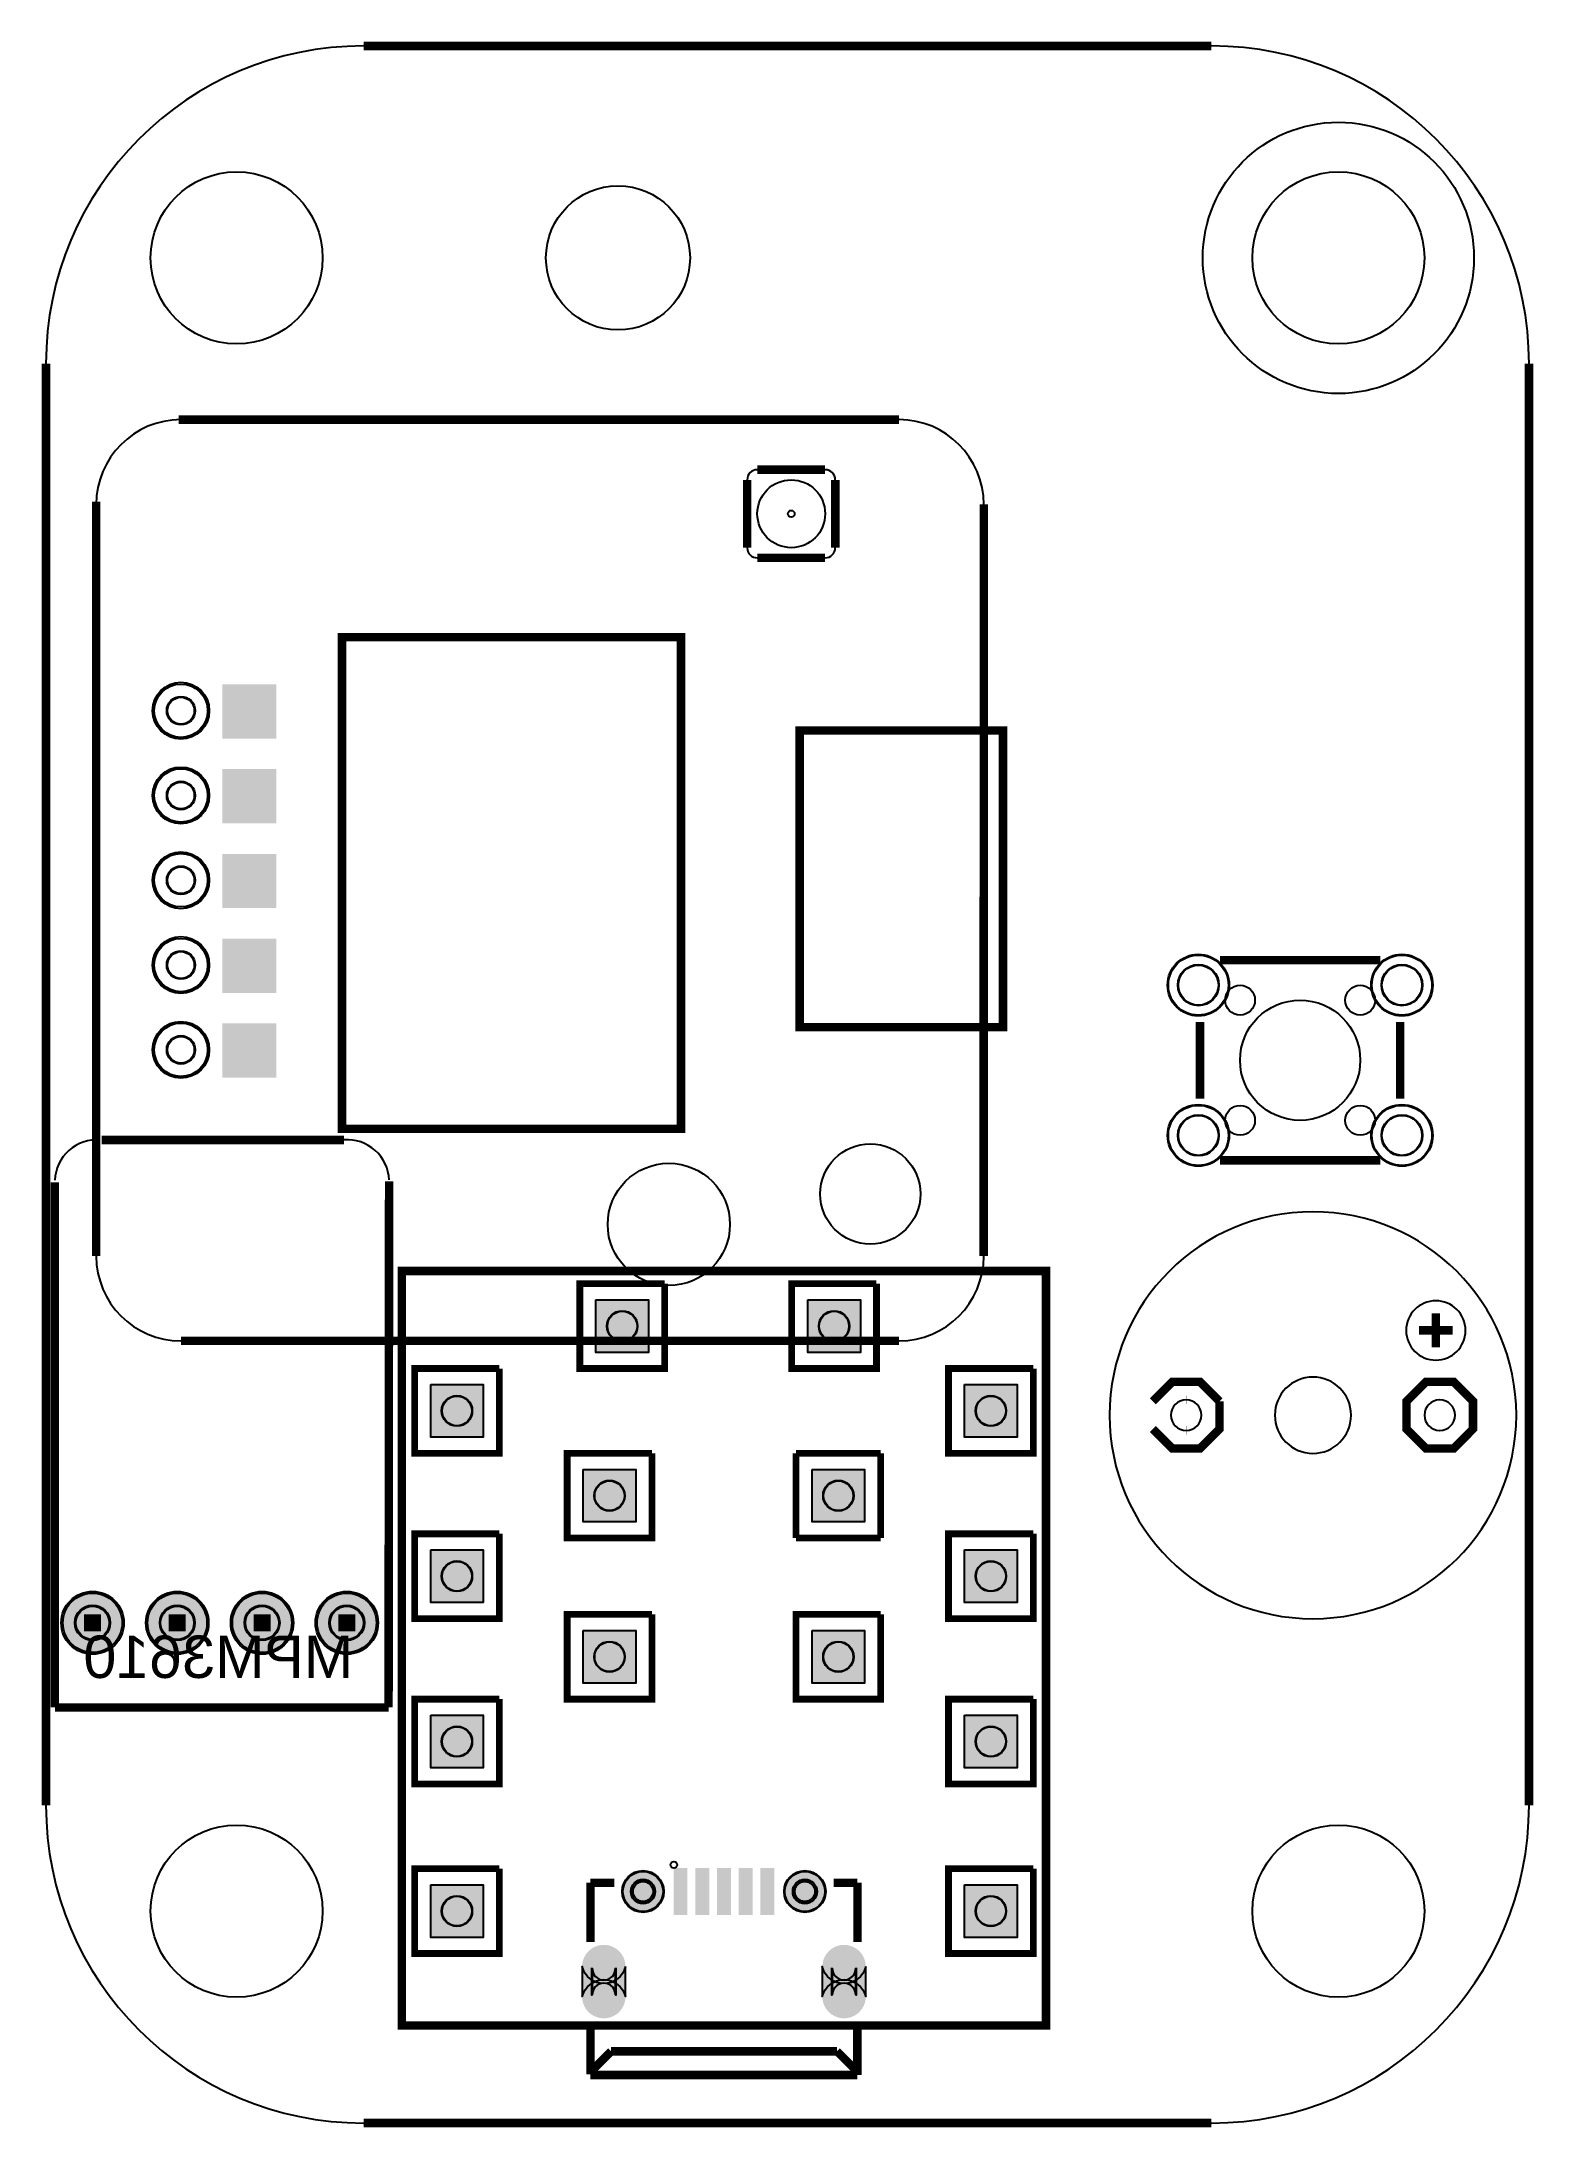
# Model space of a CAD drawing. Header units: inches. Extents: x -0.01 to 1.75, y -2.46 to 0.01.
import ezdxf

# ---------------------------------------------------------------- set-up
doc = ezdxf.new("R2010")
doc.units = ezdxf.units.IN
for name, color, linetype, true_color in [('BoardOutLine', 7, 'Continuous', 0xff00ff), ('BottomLayer', 7, 'Continuous', 0x0000ff), ('BottomPasteMaskLayer', 7, 'Continuous', 0x800000), ('BottomSolderMaskLayer', 7, 'Continuous', 0xaa00ff), ('Document', 7, 'Continuous', 0xffffff), ('Multi-Layer', 7, 'Continuous', 0xc0c0c0), ('TopLayer', 7, 'Continuous', 0xff0000), ('TopPasteMaskLayer', 7, 'Continuous', 0x808080), ('TopSilkLayer', 7, 'Continuous', 0xffcc00), ('TopSolderMaskLayer', 7, 'Continuous', 0x800080)]:
    doc.layers.add(name, color=color, linetype=linetype, true_color=true_color)
doc.styles.get("Standard").update_dxf_attribs({"font": 'arial.ttf'})

msp = doc.modelspace()

# ---------------------------------------------------------------- hatches: boundary and pattern name
at = {"layer": 'BottomLayer'}
for points in [[(0.209, -0.754), (0.271, -0.754), (0.271, -0.816), (0.209, -0.816)], [(0.209, -0.854), (0.271, -0.854), (0.271, -0.916), (0.209, -0.916)], [(0.209, -0.954), (0.271, -0.954), (0.271, -1.016), (0.209, -1.016)], [(0.209, -1.054), (0.271, -1.054), (0.271, -1.116), (0.209, -1.116)], [(0.209, -1.154), (0.271, -1.154), (0.271, -1.216), (0.209, -1.216)]]:
    msp.add_hatch(color=256, dxfattribs=at).paths.add_polyline_path(points)
at = {"layer": 'BottomPasteMaskLayer'}
for points in [[(0.209, -0.754), (0.271, -0.754), (0.271, -0.816), (0.209, -0.816)], [(0.209, -0.854), (0.271, -0.854), (0.271, -0.916), (0.209, -0.916)], [(0.209, -0.954), (0.271, -0.954), (0.271, -1.016), (0.209, -1.016)], [(0.209, -1.054), (0.271, -1.054), (0.271, -1.116), (0.209, -1.116)], [(0.209, -1.154), (0.271, -1.154), (0.271, -1.216), (0.209, -1.216)]]:
    msp.add_hatch(color=256, dxfattribs=at).paths.add_polyline_path(points)
at = {"layer": 'BottomSolderMaskLayer'}
for points in [[(0.208, -0.753), (0.272, -0.753), (0.272, -0.817), (0.208, -0.817)], [(0.208, -0.853), (0.272, -0.853), (0.272, -0.917), (0.208, -0.917)], [(0.208, -0.953), (0.272, -0.953), (0.272, -1.017), (0.208, -1.017)], [(0.208, -1.053), (0.272, -1.053), (0.272, -1.117), (0.208, -1.117)], [(0.208, -1.153), (0.272, -1.153), (0.272, -1.217), (0.208, -1.217)], [(0.648, -1.478), (0.712, -1.478), (0.712, -1.542), (0.648, -1.542)], [(0.898, -1.478), (0.962, -1.478), (0.962, -1.542), (0.898, -1.542)], [(0.453, -1.578), (0.517, -1.578), (0.517, -1.642), (0.453, -1.642)], [(1.083, -1.578), (1.147, -1.578), (1.147, -1.642), (1.083, -1.642)], [(0.633, -1.678), (0.697, -1.678), (0.697, -1.742), (0.633, -1.742)], [(0.903, -1.678), (0.967, -1.678), (0.967, -1.742), (0.903, -1.742)], [(0.453, -1.773), (0.517, -1.773), (0.517, -1.837), (0.453, -1.837)], [(1.083, -1.773), (1.147, -1.773), (1.147, -1.837), (1.083, -1.837)], [(0.018, -1.86, 1), (0.092, -1.86, 1)], [(0.118, -1.86, 1), (0.192, -1.86, 1)], [(0.218, -1.86, 1), (0.292, -1.86, 1)], [(0.318, -1.86, 1), (0.392, -1.86, 1)], [(0.633, -1.868), (0.697, -1.868), (0.697, -1.932), (0.633, -1.932)], [(0.903, -1.868), (0.967, -1.868), (0.967, -1.932), (0.903, -1.932)], [(0.453, -1.968), (0.517, -1.968), (0.517, -2.032), (0.453, -2.032)], [(1.083, -1.968), (1.147, -1.968), (1.147, -2.032), (1.083, -2.032)], [(0.6799, -2.1769, 1), (0.7292, -2.1769, 1)], [(0.8708, -2.1769, 1), (0.9201, -2.1769, 1)], [(0.453, -2.168), (0.517, -2.168), (0.517, -2.232), (0.453, -2.232)], [(1.083, -2.168), (1.147, -2.168), (1.147, -2.232), (1.083, -2.232)], [(0.6849, -2.265, -0.785398), (0.6317, -2.265), (0.6317, -2.3013, -0.785398), (0.6849, -2.3013)], [(0.9683, -2.265, -0.785398), (0.9151, -2.265), (0.9151, -2.3013, -0.785398), (0.9683, -2.3013)]]:
    msp.add_hatch(color=256, dxfattribs=at).paths.add_polyline_path(points)
at = {"layer": 'Document'}
for points in [[(0.065, -1.85), (0.045, -1.85), (0.045, -1.87), (0.065, -1.87)], [(0.165, -1.85), (0.145, -1.85), (0.145, -1.87), (0.165, -1.87)], [(0.265, -1.85), (0.245, -1.85), (0.245, -1.87), (0.265, -1.87)], [(0.365, -1.85), (0.345, -1.85), (0.345, -1.87), (0.365, -1.87)]]:
    msp.add_hatch(color=256, dxfattribs=at).paths.add_polyline_path(points)
at = {"layer": 'Multi-Layer'}
for points in [[(0.02, -1.86, 1), (0.09, -1.86, 1)], [(0.12, -1.86, 1), (0.19, -1.86, 1)], [(0.22, -1.86, 1), (0.29, -1.86, 1)], [(0.32, -1.86, 1), (0.39, -1.86, 1)]]:
    msp.add_hatch(color=256, dxfattribs=at).paths.add_polyline_path(points)
at = {"layer": 'TopLayer'}
for points in [[(0.7567, -2.1522), (0.7567, -2.2015), (0.7409, -2.2015), (0.7409, -2.1522)], [(0.7823, -2.1522), (0.7823, -2.2015), (0.7665, -2.2015), (0.7665, -2.1522)], [(0.8079, -2.1522), (0.8079, -2.2015), (0.7921, -2.2015), (0.7921, -2.1522)], [(0.8335, -2.1522), (0.8335, -2.2015), (0.8177, -2.2015), (0.8177, -2.1522)], [(0.8591, -2.1522), (0.8591, -2.2015), (0.8433, -2.2015), (0.8433, -2.1522)]]:
    msp.add_hatch(color=256, dxfattribs=at).paths.add_polyline_path(points)
at = {"layer": 'TopPasteMaskLayer'}
for points in [[(0.7567, -2.1522), (0.7567, -2.2015), (0.7409, -2.2015), (0.7409, -2.1522)], [(0.7823, -2.1522), (0.7823, -2.2015), (0.7665, -2.2015), (0.7665, -2.1522)], [(0.8079, -2.1522), (0.8079, -2.2015), (0.7921, -2.2015), (0.7921, -2.1522)], [(0.8335, -2.1522), (0.8335, -2.2015), (0.8177, -2.2015), (0.8177, -2.1522)], [(0.8591, -2.1522), (0.8591, -2.2015), (0.8433, -2.2015), (0.8433, -2.1522)], [(0.6327, -2.2654), (0.6327, -2.264), (0.6328, -2.2626), (0.633, -2.2612), (0.6333, -2.2597), (0.6337, -2.2584), (0.6341, -2.257), (0.6346, -2.2556), (0.6352, -2.2543), (0.6359, -2.2531), (0.6366, -2.2518), (0.6374, -2.2506), (0.6383, -2.2495), (0.6392, -2.2484), (0.6402, -2.2473), (0.6412, -2.2464), (0.6423, -2.2454), (0.6435, -2.2446), (0.6447, -2.2438), (0.6459, -2.243), (0.6472, -2.2424), (0.6485, -2.2418), (0.6498, -2.2413), (0.6512, -2.2408), (0.6526, -2.2405), (0.654, -2.2402), (0.6554, -2.24), (0.6568, -2.2399), (0.6583, -2.2398), (0.6597, -2.2399), (0.6611, -2.24), (0.6626, -2.2402), (0.664, -2.2405), (0.6654, -2.2408), (0.6667, -2.2413), (0.6681, -2.2418), (0.6694, -2.2424), (0.6706, -2.243), (0.6719, -2.2438), (0.6731, -2.2446), (0.6742, -2.2454), (0.6753, -2.2464), (0.6764, -2.2473), (0.6774, -2.2484), (0.6783, -2.2495), (0.6791, -2.2506), (0.6799, -2.2518), (0.6807, -2.2531), (0.6813, -2.2543), (0.6819, -2.2556), (0.6824, -2.257), (0.6829, -2.2584), (0.6832, -2.2597), (0.6835, -2.2612), (0.6837, -2.2626), (0.6838, -2.264), (0.6839, -2.2654), (0.6839, -2.3009), (0.6838, -2.3023), (0.6837, -2.3037), (0.6835, -2.3052), (0.6832, -2.3066), (0.6829, -2.308), (0.6824, -2.3093), (0.6819, -2.3107), (0.6813, -2.312), (0.6807, -2.3132), (0.6799, -2.3145), (0.6791, -2.3157), (0.6783, -2.3168), (0.6774, -2.3179), (0.6764, -2.319), (0.6753, -2.32), (0.6742, -2.3209), (0.6731, -2.3217), (0.6719, -2.3225), (0.6706, -2.3233), (0.6694, -2.3239), (0.6681, -2.3245), (0.6667, -2.325), (0.6654, -2.3255), (0.664, -2.3258), (0.6626, -2.3261), (0.6611, -2.3263), (0.6597, -2.3264), (0.6583, -2.3265), (0.6568, -2.3264), (0.6554, -2.3263), (0.654, -2.3261), (0.6526, -2.3258), (0.6512, -2.3255), (0.6498, -2.325), (0.6485, -2.3245), (0.6472, -2.3239), (0.6459, -2.3233), (0.6447, -2.3225), (0.6435, -2.3217), (0.6423, -2.3209), (0.6412, -2.32), (0.6402, -2.319), (0.6392, -2.3179), (0.6383, -2.3168), (0.6374, -2.3157), (0.6366, -2.3145), (0.6359, -2.3132), (0.6352, -2.312), (0.6346, -2.3107), (0.6341, -2.3093), (0.6337, -2.308), (0.6333, -2.3066), (0.633, -2.3052), (0.6328, -2.3037), (0.6327, -2.3023), (0.6327, -2.3009)], [(0.9161, -2.2654), (0.9162, -2.264), (0.9163, -2.2626), (0.9165, -2.2612), (0.9168, -2.2597), (0.9171, -2.2584), (0.9176, -2.257), (0.9181, -2.2556), (0.9187, -2.2543), (0.9193, -2.2531), (0.9201, -2.2518), (0.9209, -2.2506), (0.9217, -2.2495), (0.9227, -2.2484), (0.9236, -2.2473), (0.9247, -2.2464), (0.9258, -2.2454), (0.9269, -2.2446), (0.9281, -2.2438), (0.9294, -2.243), (0.9306, -2.2424), (0.9319, -2.2418), (0.9333, -2.2413), (0.9346, -2.2408), (0.936, -2.2405), (0.9374, -2.2402), (0.9389, -2.24), (0.9403, -2.2399), (0.9417, -2.2398), (0.9432, -2.2399), (0.9446, -2.24), (0.946, -2.2402), (0.9474, -2.2405), (0.9488, -2.2408), (0.9502, -2.2413), (0.9515, -2.2418), (0.9528, -2.2424), (0.9541, -2.243), (0.9553, -2.2438), (0.9565, -2.2446), (0.9577, -2.2454), (0.9588, -2.2464), (0.9598, -2.2473), (0.9608, -2.2484), (0.9617, -2.2495), (0.9626, -2.2506), (0.9634, -2.2518), (0.9641, -2.2531), (0.9648, -2.2543), (0.9654, -2.2556), (0.9659, -2.257), (0.9663, -2.2584), (0.9667, -2.2597), (0.967, -2.2612), (0.9672, -2.2626), (0.9673, -2.264), (0.9673, -2.2654), (0.9673, -2.3009), (0.9673, -2.3023), (0.9672, -2.3037), (0.967, -2.3052), (0.9667, -2.3066), (0.9663, -2.308), (0.9659, -2.3093), (0.9654, -2.3107), (0.9648, -2.312), (0.9641, -2.3132), (0.9634, -2.3145), (0.9626, -2.3157), (0.9617, -2.3168), (0.9608, -2.3179), (0.9598, -2.319), (0.9588, -2.32), (0.9577, -2.3209), (0.9565, -2.3217), (0.9553, -2.3225), (0.9541, -2.3233), (0.9528, -2.3239), (0.9515, -2.3245), (0.9502, -2.325), (0.9488, -2.3255), (0.9474, -2.3258), (0.946, -2.3261), (0.9446, -2.3263), (0.9432, -2.3264), (0.9417, -2.3265), (0.9403, -2.3264), (0.9389, -2.3263), (0.9374, -2.3261), (0.936, -2.3258), (0.9346, -2.3255), (0.9333, -2.325), (0.9319, -2.3245), (0.9306, -2.3239), (0.9294, -2.3233), (0.9281, -2.3225), (0.9269, -2.3217), (0.9258, -2.3209), (0.9247, -2.32), (0.9236, -2.319), (0.9227, -2.3179), (0.9217, -2.3168), (0.9209, -2.3157), (0.9201, -2.3145), (0.9193, -2.3132), (0.9187, -2.312), (0.9181, -2.3107), (0.9176, -2.3093), (0.9171, -2.308), (0.9168, -2.3066), (0.9165, -2.3052), (0.9163, -2.3037), (0.9162, -2.3023), (0.9161, -2.3009)]]:
    msp.add_hatch(color=256, dxfattribs=at).paths.add_polyline_path(points)
at = {"layer": 'TopSolderMaskLayer'}
for points in [[(0.648, -1.478), (0.712, -1.478), (0.712, -1.542), (0.648, -1.542)], [(0.898, -1.478), (0.962, -1.478), (0.962, -1.542), (0.898, -1.542)], [(0.453, -1.578), (0.517, -1.578), (0.517, -1.642), (0.453, -1.642)], [(1.083, -1.578), (1.147, -1.578), (1.147, -1.642), (1.083, -1.642)], [(0.633, -1.678), (0.697, -1.678), (0.697, -1.742), (0.633, -1.742)], [(0.903, -1.678), (0.967, -1.678), (0.967, -1.742), (0.903, -1.742)], [(0.453, -1.773), (0.517, -1.773), (0.517, -1.837), (0.453, -1.837)], [(1.083, -1.773), (1.147, -1.773), (1.147, -1.837), (1.083, -1.837)], [(0.018, -1.86, 1), (0.092, -1.86, 1)], [(0.118, -1.86, 1), (0.192, -1.86, 1)], [(0.218, -1.86, 1), (0.292, -1.86, 1)], [(0.318, -1.86, 1), (0.392, -1.86, 1)], [(0.633, -1.868), (0.697, -1.868), (0.697, -1.932), (0.633, -1.932)], [(0.903, -1.868), (0.967, -1.868), (0.967, -1.932), (0.903, -1.932)], [(0.453, -1.968), (0.517, -1.968), (0.517, -2.032), (0.453, -2.032)], [(1.083, -1.968), (1.147, -1.968), (1.147, -2.032), (1.083, -2.032)], [(0.6799, -2.1769, 1), (0.7292, -2.1769, 1)], [(0.757, -2.1491), (0.757, -2.2046), (0.7406, -2.2046), (0.7406, -2.1491)], [(0.7826, -2.1491), (0.7826, -2.2046), (0.7662, -2.2046), (0.7662, -2.1491)], [(0.8082, -2.1491), (0.8082, -2.2046), (0.7918, -2.2046), (0.7918, -2.1491)], [(0.8338, -2.1491), (0.8338, -2.2046), (0.8174, -2.2046), (0.8174, -2.1491)], [(0.8594, -2.1491), (0.8594, -2.2046), (0.843, -2.2046), (0.843, -2.1491)], [(0.8708, -2.1769, 1), (0.9201, -2.1769, 1)], [(0.453, -2.168), (0.517, -2.168), (0.517, -2.232), (0.453, -2.232)], [(1.083, -2.168), (1.147, -2.168), (1.147, -2.232), (1.083, -2.232)], [(0.6849, -2.265, -0.785398), (0.6317, -2.265), (0.6317, -2.3013, -0.785398), (0.6849, -2.3013)], [(0.9683, -2.265, -0.785398), (0.9151, -2.265), (0.9151, -2.3013, -0.785398), (0.9683, -2.3013)]]:
    msp.add_hatch(color=256, dxfattribs=at).paths.add_polyline_path(points)

# ---------------------------------------------------------------- linework, layer by layer
at = {"layer": 'BoardOutLine', "const_width": 0.01}
for points in [[(0.3748, 0), (1.3752, 0)], [(0, -2.0752), (0, -0.3748)], [(1.75, -0.3748), (1.75, -2.0752)], [(1.3752, -2.45), (0.3748, -2.45)]]:
    msp.add_lwpolyline(points, dxfattribs=at)
msp.add_lwpolyline([(0.68, -2.335), (0.42, -2.335), (0.42, -1.445), (1.18, -1.445), (1.18, -2.335), (0.68, -2.335)], close=True, dxfattribs=at)
at = {"layer": 'BoardOutLine'}
for centre, start, end in [((0.3748, -0.3748), 90, 180), ((1.3752, -0.3748), 360, 90), ((0.3748, -2.0752), 180, 270), ((1.3752, -2.0752), 270, 0)]:
    msp.add_arc(centre, 0.3748, start, end, dxfattribs=at)
at = {"layer": 'BottomLayer', "const_width": 0.01}
for points in [[(0.1566, -0.4408), (1.0066, -0.4408)], [(0.8274, -0.5918), (0.8274, -0.5118)], [(0.8394, -0.4998), (0.9194, -0.4998)], [(0.9314, -0.5118), (0.9314, -0.5918)], [(0.0593, -1.4274), (0.0593, -0.5374)], [(1.1065, -1.4274), (1.1066, -0.5408)], [(0.9194, -0.6038), (0.8394, -0.6038)], [(0.1593, -1.5274), (1.0066, -1.5274)]]:
    msp.add_lwpolyline(points, dxfattribs=at)
for points in [[(0.3493, -1.2774), (0.7493, -1.2774), (0.7493, -0.6974), (0.3493, -0.6974), (0.3493, -1.2774)], [(1.1293, -1.1574), (1.1293, -0.8074), (0.8893, -0.8074), (0.8893, -1.1574), (1.1293, -1.1574)]]:
    msp.add_lwpolyline(points, close=True, dxfattribs=at)
at = {"layer": 'BottomLayer'}
for centre, radius in [((0.8794, -0.5518), 0.04), ((0.8794, -0.5518), 0.004), ((0.1593, -0.7841), 0.0335), ((0.1593, -0.7841), 0.0335), ((0.1593, -0.7841), 0.0315), ((0.1593, -0.7841), 0.0168), ((0.1593, -0.7841), 0.0168), ((0.1593, -0.7841), 0.0158), ((0.1593, -0.8841), 0.0335), ((0.1593, -0.8841), 0.0335), ((0.1593, -0.8841), 0.0315), ((0.1593, -0.8841), 0.0168), ((0.1593, -0.8841), 0.0168), ((0.1593, -0.8841), 0.0158), ((0.1593, -0.9841), 0.0335), ((0.1593, -0.9841), 0.0335), ((0.1593, -0.9841), 0.0315), ((0.1593, -0.9841), 0.0168), ((0.1593, -0.9841), 0.0168), ((0.1593, -0.9841), 0.0158), ((0.1593, -1.0841), 0.0335), ((0.1593, -1.0841), 0.0335), ((0.1593, -1.0841), 0.0315), ((0.1593, -1.0841), 0.0168), ((0.1593, -1.0841), 0.0168), ((0.1593, -1.0841), 0.0158), ((0.1593, -1.1841), 0.0335), ((0.1593, -1.1841), 0.0335), ((0.1593, -1.1841), 0.0315), ((0.1593, -1.1841), 0.0168), ((0.1593, -1.1841), 0.0168), ((0.1593, -1.1841), 0.0158), ((0.9727, -1.3541), 0.0591), ((0.735, -1.39), 0.0721)]:
    msp.add_circle(centre, radius, dxfattribs=at)
for centre, radius, start, end in [((0.1593, -0.5408), 0.1, 90, 180), ((1.0066, -0.5408), 0.1, 0, 90), ((0.8394, -0.5118), 0.012, 90, 180), ((0.9194, -0.5118), 0.012, 0, 90), ((0.8394, -0.5918), 0.012, 180, 270), ((0.9194, -0.5918), 0.012, 270, 360), ((0.1593, -1.4274), 0.1, 180, 270), ((1.0066, -1.4274), 0.1, 270, 0)]:
    msp.add_arc(centre, radius, start, end, dxfattribs=at)
at = {"layer": 'BottomSolderMaskLayer'}
for points in [[(0.644, -2.267), (0.644, -2.2993)], [(0.6726, -2.267), (0.6726, -2.2993)], [(0.9274, -2.267), (0.9274, -2.2993)], [(0.956, -2.267), (0.956, -2.2993)]]:
    msp.add_lwpolyline(points, close=True, dxfattribs=at)
for centre, radius in [((0.68, -1.51), 0.0181), ((0.93, -1.51), 0.0181), ((0.485, -1.61), 0.0181), ((1.115, -1.61), 0.0181), ((0.665, -1.71), 0.0181), ((0.935, -1.71), 0.0181), ((0.485, -1.805), 0.0181), ((1.115, -1.805), 0.0181), ((0.055, -1.86), 0.037), ((0.055, -1.86), 0.0208), ((0.155, -1.86), 0.037), ((0.155, -1.86), 0.0208), ((0.255, -1.86), 0.037), ((0.255, -1.86), 0.0208), ((0.355, -1.86), 0.037), ((0.355, -1.86), 0.0208), ((0.665, -1.9), 0.0181), ((0.935, -1.9), 0.0181), ((0.485, -2), 0.0181), ((1.115, -2), 0.0181), ((0.7045, -2.1769), 0.0246), ((0.7045, -2.1769), 0.0144), ((0.8955, -2.1769), 0.0246), ((0.8955, -2.1769), 0.0144), ((0.485, -2.2), 0.0181), ((1.115, -2.2), 0.0181)]:
    msp.add_circle(centre, radius, dxfattribs=at)
for centre, start, end in [((0.6583, -2.267), 180, 0), ((0.6583, -2.2993), 0, 180), ((0.9417, -2.267), 180, 0), ((0.9417, -2.2993), 0, 180)]:
    msp.add_arc(centre, 0.0143, start, end, dxfattribs=at)
at = {"layer": 'Document', "const_width": 0.008}
msp.add_lwpolyline([(0.405, -1.885), (0.405, -1.835)], dxfattribs=at)
at = {"layer": 'Document'}
msp.add_circle((0.7409, -2.1454), 0.00394, dxfattribs=at)
at = {"layer": 'Multi-Layer'}
for points in [[(0.649, -1.479), (0.711, -1.479), (0.711, -1.541), (0.649, -1.541)], [(0.899, -1.479), (0.961, -1.479), (0.961, -1.541), (0.899, -1.541)], [(0.454, -1.579), (0.516, -1.579), (0.516, -1.641), (0.454, -1.641)], [(1.084, -1.579), (1.146, -1.579), (1.146, -1.641), (1.084, -1.641)], [(0.634, -1.679), (0.696, -1.679), (0.696, -1.741), (0.634, -1.741)], [(0.904, -1.679), (0.966, -1.679), (0.966, -1.741), (0.904, -1.741)], [(0.454, -1.774), (0.516, -1.774), (0.516, -1.836), (0.454, -1.836)], [(1.084, -1.774), (1.146, -1.774), (1.146, -1.836), (1.084, -1.836)], [(0.634, -1.869), (0.696, -1.869), (0.696, -1.931), (0.634, -1.931)], [(0.904, -1.869), (0.966, -1.869), (0.966, -1.931), (0.904, -1.931)], [(0.454, -1.969), (0.516, -1.969), (0.516, -2.031), (0.454, -2.031)], [(1.084, -1.969), (1.146, -1.969), (1.146, -2.031), (1.084, -2.031)], [(0.454, -2.169), (0.516, -2.169), (0.516, -2.231), (0.454, -2.231)], [(1.084, -2.169), (1.146, -2.169), (1.146, -2.231), (1.084, -2.231)], [(0.6445, -2.2674), (0.6445, -2.2989)], [(0.6721, -2.2674), (0.6721, -2.2989)], [(0.9279, -2.2674), (0.9279, -2.2989)], [(0.9555, -2.2674), (0.9555, -2.2989)]]:
    msp.add_lwpolyline(points, close=True, dxfattribs=at)
for points in [[(0.6839, -2.2654, -0.785398), (0.6327, -2.2654), (0.6327, -2.3009, -0.785398), (0.6839, -2.3009)], [(0.9673, -2.2654, -0.785398), (0.9161, -2.2654), (0.9161, -2.3009, -0.785398), (0.9673, -2.3009)]]:
    msp.add_lwpolyline(points, format="xyb", close=True, dxfattribs=at)
for centre, radius in [((0.225, -0.25), 0.1015), ((0.675, -0.25), 0.085), ((1.525, -0.25), 0.1015), ((0.68, -1.51), 0.0175), ((0.93, -1.51), 0.0175), ((0.485, -1.61), 0.0175), ((1.115, -1.61), 0.0175), ((0.665, -1.71), 0.0175), ((0.935, -1.71), 0.0175), ((0.485, -1.805), 0.0175), ((1.115, -1.805), 0.0175), ((0.055, -1.86), 0.035), ((0.055, -1.86), 0.0197), ((0.155, -1.86), 0.035), ((0.155, -1.86), 0.0197), ((0.255, -1.86), 0.035), ((0.255, -1.86), 0.0197), ((0.355, -1.86), 0.035), ((0.355, -1.86), 0.0197), ((0.665, -1.9), 0.0175), ((0.935, -1.9), 0.0175), ((0.485, -2), 0.0175), ((1.115, -2), 0.0175), ((0.225, -2.2), 0.1015), ((1.525, -2.2), 0.1015), ((0.7045, -2.1769), 0.0236), ((0.7045, -2.1769), 0.0138), ((0.8955, -2.1769), 0.0236), ((0.8955, -2.1769), 0.0138), ((0.485, -2.2), 0.0175), ((1.115, -2.2), 0.0175)]:
    msp.add_circle(centre, radius, dxfattribs=at)
for centre, start, end in [((0.6583, -2.2674), 180, 0), ((0.6583, -2.2989), 0, 180), ((0.9417, -2.2674), 180, 0), ((0.9417, -2.2989), 0, 180)]:
    msp.add_arc(centre, 0.0138, start, end, dxfattribs=at)
at = {"layer": 'TopLayer'}
msp.add_circle((1.525, -0.25), 0.16, dxfattribs=at)
at = {"layer": 'TopPasteMaskLayer'}
for centre in [(0.7045, -2.1769), (0.8955, -2.1769)]:
    msp.add_circle(centre, 0.0118, dxfattribs=at)
at = {"layer": 'TopSilkLayer'}
for points, const_width in [([(1.3853, -1.0783), (1.5746, -1.0783)], 0.01), ([(1.3618, -1.2416), (1.3618, -1.1513)], 0.01), ([(1.598, -1.1513), (1.598, -1.2416)], 0.01), ([(0.3517, -1.2905), (0.0657, -1.2905)], 0.01), ([(1.5746, -1.3145), (1.3853, -1.3145)], 0.01), ([(0.0106, -1.9598), (0.0106, -1.3403)], 0.01), ([(0.4049, -1.3392), (0.4043, -1.9598)], 0.01), ([(0.73, -1.46), (0.73, -1.56), (0.63, -1.56), (0.63, -1.46), (0.705, -1.46)], 0.008), ([(0.73, -1.46), (0.705, -1.46)], 0.00799), ([(0.98, -1.46), (0.98, -1.56), (0.88, -1.56), (0.88, -1.46), (0.955, -1.46)], 0.008), ([(0.98, -1.46), (0.955, -1.46)], 0.00799), ([(1.64, -1.535), (1.64, -1.495)], 0.01), ([(1.62, -1.515), (1.66, -1.515)], 0.01), ([(0.535, -1.56), (0.535, -1.66), (0.435, -1.66), (0.435, -1.56), (0.51, -1.56)], 0.008), ([(0.535, -1.56), (0.51, -1.56)], 0.00799), ([(1.165, -1.56), (1.165, -1.66), (1.065, -1.66), (1.065, -1.56), (1.14, -1.56)], 0.008), ([(1.165, -1.56), (1.14, -1.56)], 0.00799), ([(1.3847, -1.5987), (1.3617, -1.5757), (1.3291, -1.5757), (1.3061, -1.5987)], 0.01), ([(1.3061, -1.6313), (1.3291, -1.6543), (1.3617, -1.6543), (1.3847, -1.6313), (1.3847, -1.5987)], 0.01), ([(0.715, -1.66), (0.715, -1.76), (0.615, -1.76), (0.615, -1.66), (0.69, -1.66)], 0.008), ([(0.715, -1.66), (0.69, -1.66)], 0.00799), ([(0.885, -1.76), (0.885, -1.66)], 0.008), ([(0.885, -1.66), (0.96, -1.66)], 0.008), ([(0.985, -1.66), (0.96, -1.66)], 0.00799), ([(0.985, -1.66), (0.985, -1.76)], 0.008), ([(0.535, -1.755), (0.535, -1.855), (0.435, -1.855), (0.435, -1.755), (0.51, -1.755)], 0.008), ([(0.535, -1.755), (0.51, -1.755)], 0.00799), ([(0.985, -1.76), (0.885, -1.76)], 0.008), ([(1.165, -1.755), (1.165, -1.855), (1.065, -1.855), (1.065, -1.755), (1.14, -1.755)], 0.008), ([(1.165, -1.755), (1.14, -1.755)], 0.00799), ([(0.715, -1.85), (0.715, -1.95), (0.615, -1.95), (0.615, -1.85), (0.69, -1.85)], 0.008), ([(0.715, -1.85), (0.69, -1.85)], 0.00799), ([(0.985, -1.85), (0.985, -1.95), (0.885, -1.95), (0.885, -1.85), (0.96, -1.85)], 0.008), ([(0.985, -1.85), (0.96, -1.85)], 0.00799), ([(0.4043, -1.9598), (0.0106, -1.9598)], 0.01), ([(0.535, -1.95), (0.535, -2.05), (0.435, -2.05), (0.435, -1.95), (0.51, -1.95)], 0.008), ([(0.535, -1.95), (0.51, -1.95)], 0.00799), ([(1.165, -1.95), (1.165, -2.05), (1.065, -2.05), (1.065, -1.95), (1.14, -1.95)], 0.008), ([(1.165, -1.95), (1.14, -1.95)], 0.00799), ([(0.535, -2.15), (0.535, -2.25), (0.435, -2.25), (0.435, -2.15), (0.51, -2.15)], 0.008), ([(0.535, -2.15), (0.51, -2.15)], 0.00799), ([(0.6425, -2.1666), (0.6707, -2.1666)], 0.01), ([(0.6425, -2.1666), (0.6425, -2.2364)], 0.01), ([(0.9293, -2.1666), (0.9574, -2.1666)], 0.01), ([(0.9575, -2.1666), (0.9575, -2.2364)], 0.01), ([(1.165, -2.15), (1.165, -2.25), (1.065, -2.25), (1.065, -2.15), (1.14, -2.15)], 0.008), ([(1.165, -2.15), (1.14, -2.15)], 0.00799), ([(0.6425, -2.3309), (0.6425, -2.3926)], 0.01), ([(0.9574, -2.3309), (0.9574, -2.3934)], 0.01), ([(0.6437, -2.3926), (0.6437, -2.3887), (0.6669, -2.3654)], 0.01), ([(0.9334, -2.3654), (0.6669, -2.3654)], 0.01), ([(0.9567, -2.3934), (0.9567, -2.3887), (0.9334, -2.3654)], 0.01), ([(0.9574, -2.3934), (0.6425, -2.3934)], 0.01)]:
    msp.add_lwpolyline(points, dxfattribs=dict(at, const_width=const_width))
at = {"layer": 'TopSilkLayer', "const_width": 0.01}
for points in [[(1.6839, -1.5987), (1.6609, -1.5757), (1.6283, -1.5757), (1.6053, -1.5987), (1.6053, -1.6313), (1.6283, -1.6543), (1.6609, -1.6543), (1.6839, -1.6313), (1.6839, -1.5987)], [(1.3455, -1.597), (1.3453, -1.597), (1.3455, -1.597)], [(1.6447, -1.597), (1.6445, -1.597), (1.6447, -1.597)], [(1.3455, -1.633), (1.3453, -1.633), (1.3455, -1.633)], [(1.6447, -1.633), (1.6445, -1.633), (1.6447, -1.633)]]:
    msp.add_lwpolyline(points, close=True, dxfattribs=at)
at = {"layer": 'TopSilkLayer'}
for centre, radius in [((1.3598, -1.1078), 0.0364), ((1.3598, -1.1078), 0.0364), ((1.3598, -1.1078), 0.0354), ((1.6, -1.1078), 0.0364), ((1.6, -1.1078), 0.0364), ((1.6, -1.1078), 0.0354), ((1.3598, -1.1078), 0.0243), ((1.3598, -1.1078), 0.0243), ((1.3598, -1.1078), 0.0236), ((1.6, -1.1078), 0.0243), ((1.6, -1.1078), 0.0243), ((1.6, -1.1078), 0.0236), ((1.409, -1.1255), 0.0176), ((1.4799, -1.1964), 0.0709), ((1.5508, -1.1256), 0.0176), ((1.3598, -1.285), 0.0364), ((1.3598, -1.285), 0.0364), ((1.3598, -1.285), 0.0354), ((1.409, -1.2673), 0.0176), ((1.5508, -1.2673), 0.0176), ((1.6, -1.285), 0.0364), ((1.6, -1.285), 0.0364), ((1.6, -1.285), 0.0354), ((1.3598, -1.285), 0.0243), ((1.3598, -1.285), 0.0243), ((1.3598, -1.285), 0.0236), ((1.6, -1.285), 0.0243), ((1.6, -1.285), 0.0243), ((1.6, -1.285), 0.0236)]:
    msp.add_circle(centre, radius, dxfattribs=at)
for centre, radius, start, end in [((0.0598, -1.3395), 0.0492, 85.4706, 177.9387), ((0.3557, -1.3394), 0.0492, 2.0613, 94.5294), ((1.495, -1.6151), 0.24, 0.0298, 359.9702), ((1.64, -1.5151), 0.035, 0.1473, 359.8527), ((1.495, -1.6151), 0.045, 0.1528, 359.8472), ((1.3453, -1.615), 0.018, 90, 270), ((1.3455, -1.615), 0.018, 270, 90), ((1.6445, -1.615), 0.018, 90, 270), ((1.6447, -1.615), 0.018, 270, 90)]:
    msp.add_arc(centre, radius, start, end, dxfattribs=at)
at = {"layer": 'TopSolderMaskLayer'}
for points in [[(0.644, -2.267), (0.644, -2.2993)], [(0.6726, -2.267), (0.6726, -2.2993)], [(0.9274, -2.267), (0.9274, -2.2993)], [(0.956, -2.267), (0.956, -2.2993)]]:
    msp.add_lwpolyline(points, close=True, dxfattribs=at)
for centre, radius in [((0.68, -1.51), 0.0181), ((0.93, -1.51), 0.0181), ((0.485, -1.61), 0.0181), ((1.115, -1.61), 0.0181), ((0.665, -1.71), 0.0181), ((0.935, -1.71), 0.0181), ((0.485, -1.805), 0.0181), ((1.115, -1.805), 0.0181), ((0.055, -1.86), 0.037), ((0.055, -1.86), 0.0208), ((0.155, -1.86), 0.037), ((0.155, -1.86), 0.0208), ((0.255, -1.86), 0.037), ((0.255, -1.86), 0.0208), ((0.355, -1.86), 0.037), ((0.355, -1.86), 0.0208), ((0.665, -1.9), 0.0181), ((0.935, -1.9), 0.0181), ((0.485, -2), 0.0181), ((1.115, -2), 0.0181), ((0.7045, -2.1769), 0.0246), ((0.7045, -2.1769), 0.0144), ((0.8955, -2.1769), 0.0246), ((0.8955, -2.1769), 0.0144), ((0.485, -2.2), 0.0181), ((1.115, -2.2), 0.0181)]:
    msp.add_circle(centre, radius, dxfattribs=at)
for centre, start, end in [((0.6583, -2.267), 180, 0), ((0.6583, -2.2993), 0, 180), ((0.9417, -2.267), 180, 0), ((0.9417, -2.2993), 0, 180)]:
    msp.add_arc(centre, 0.0143, start, end, dxfattribs=at)

# ---------------------------------------------------------------- texts
at = {"layer": 'BottomSilkLayer', "text_generation_flag": 2}
msp.add_text('MPM3610', height=0.05, dxfattribs=at).set_placement((0.3625, -1.925))

doc.saveas('drawing.dxf')
